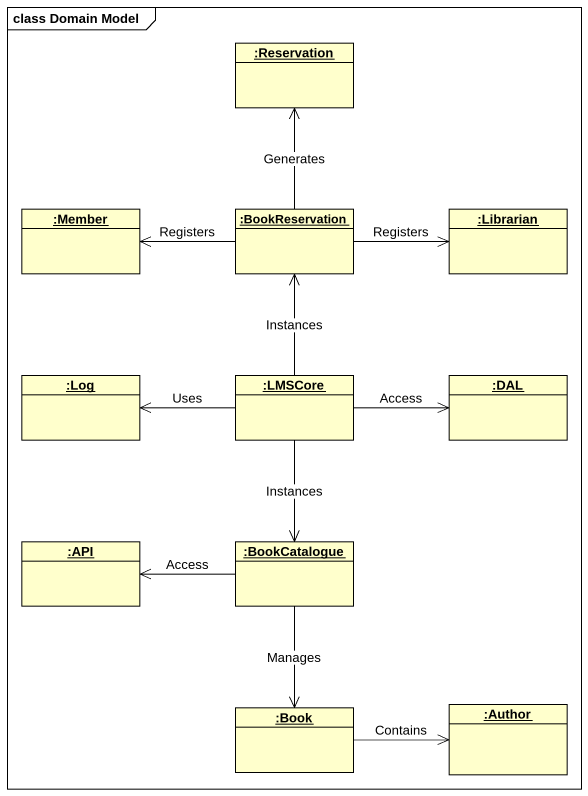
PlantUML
@startuml
mainframe class Domain Model
hide circle
hide empty members
object ":Reservation" as Reservation
object ":Member" as Member
object ":BookReservation" as BookReservation
object ":Librarian" as Librarian
object ":Log" as Log
object ":LMSCore" as LMSCore
object ":DAL" as DAL
object ":API" as API
object ":BookCatalogue" as BookCatalogue
object ":Book" as Book
object ":Author" as Author
BookReservation -up-> Reservation : Generates
BookReservation -left-> Member : Registers
BookReservation -right-> Librarian : Registers
LMSCore -up-> BookReservation : Instances
LMSCore -left-> Log : Uses
LMSCore -right-> DAL : Access
LMSCore --> BookCatalogue : Instances
BookCatalogue -left-> API : Access
BookCatalogue --> Book : Manages
Book -right-> Author : Contains
@enduml
